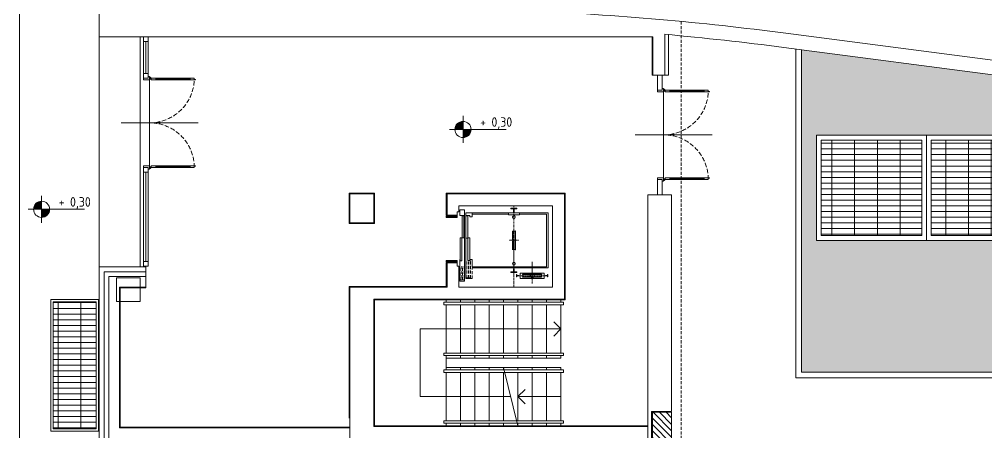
# Model space of a CAD drawing. Header units: millimetres. Extents: x 8265 to 78888, y 1905 to 34251.
# Drawn here: x 34471 to 36495, y 20780 to 21645 of the extents above; entities that cross this region are included whole.
import ezdxf
from ezdxf.enums import TextEntityAlignment as Align

# ---------------------------------------------------------------- set-up
doc = ezdxf.new("R2010")
doc.units = ezdxf.units.MM
for name, pattern in [('ACISOTGL', [3, 2, -1]), ('CENTER', [7, 4, -1, 1, -1]), ('DASHDOT', [2.35, 1.25, -0.5, 0.1, -0.5]), ('DASHED3', [0.2, -0.1, 0.1]), ('HIDDEN', [9.525, 6.35, -3.175]), ('HIDDEN2', [0.175, 0.125, -0.05])]:
    doc.linetypes.add(name, pattern=pattern)
for name, color, linetype, lineweight in [('420_MURATURE_001-AM_0', 4, 'Continuous', 0), ('430_TAVOLATI_001-AM_0', 3, 'Continuous', 0), ('437_RIVESTIMENTI_001-AM_0', 13, 'Continuous', 0), ('440_SIMBOLI_001-AM_0', 31, 'Continuous', 0), ('441_SERRAMENTI_001-AM_0', 1, 'Continuous', 0), ('443_GRIGLIE_AERAZIONE_001-AM_0', 6, 'Continuous', 0), ('445_QUOTE_ALTIMETRICHE_001-AM_0', 2, 'Continuous', 0), ('448_RAMPE_SCALE_ASCENS_001-AM_0', 216, 'Continuous', 0), ('454_PROIEZIONI_001-AM_0', 61, 'HIDDEN', 0), ('475_VERDE_001-AM_0', 96, 'Continuous', 0)]:
    doc.layers.add(name, color=color, linetype=linetype, lineweight=lineweight)
doc.styles.get("Standard").update_dxf_attribs({"font": 'isocp.shx'})
pattern_1 = [(315, (28594.1751, 31479.09217), (0.35355339, 0.35355339), []), (45, (28594.1751, 31479.09217), (-0.35355339, 0.35355339), [])]

# ---------------------------------------------------------------- blocks, each defined once
blk = doc.blocks.new('i')
for p, q in [((0.623, 0.699), (0.623, -0.378)), ((0.02, 0.64), (0, 0.64)), ((0, 0.64), (0, 0.04)), ((0.025, 0.588), (0, 0.588)), ((0.02, 0.66), (0.02, 0.64)), ((0.025, 0.66), (0.02, 0.66)), ((0.025, 0.04), (0.025, 0.66)), ((1.222, 0.66), (1.227, 0.66)), ((1.222, 0.04), (1.222, 0.66)), ((1.222, 0.588), (1.247, 0.588)), ((1.227, 0.66), (1.227, 0.64)), ((1.227, 0.64), (1.247, 0.64)), ((1.247, 0.64), (1.247, 0.04)), ((-0.023, 0), (-0.023, 0.02)), ((-0.023, 0.02), (0.023, 0.02)), ((-0.023, 0), (0, 0)), ((0.025, 0.106), (0, 0.106)), ((0, 0.04), (0.02, 0.04)), ((0, -0.067), (0, 0)), ((0.02, 0.04), (0.025, 0.04)), ((0.02, 0.04), (0.02, 0.04)), ((0.023, 0.02), (0.023, -0.067)), ((1.222, 0.105), (1.247, 0.105)), ((1.247, 0.04), (1.222, 0.04)), ((1.223, 0.02), (1.223, -0.067)), ((1.27, 0.02), (1.223, 0.02)), ((1.247, 0.06), (1.247, 0.065)), ((1.247, 0.06), (1.247, 0.06)), ((1.247, 0), (1.27, 0)), ((1.247, -0.067), (1.247, 0)), ((1.27, 0), (1.27, 0.02)), ((0.023, -0.067), (0, -0.067)), ((1.223, -0.067), (1.247, -0.067))]:
    blk.add_line(p, q)
at = {"color": 8, "linetype": 'HIDDEN'}
for p, q in [((0.012, 0.588), (0.012, 0.106)), ((1.235, 0.588), (1.235, 0.105))]:
    blk.add_line(p, q, dxfattribs=at)
at = {"color": 8}
for p, q in [((0, 0.03), (-0.017, 0.03)), ((0, 0.03), (0, 0.047)), ((0, 0.03), (0.017, 0.03)), ((0, 0.03), (0, 0.013)), ((1.223, 0.02), (0.023, 0.02)), ((1.247, 0.03), (1.23, 0.03)), ((1.247, 0.03), (1.247, 0.047)), ((1.247, 0.03), (1.247, 0.013)), ((1.247, 0.03), (1.263, 0.03))]:
    blk.add_line(p, q, dxfattribs=at)
at = {"color": 8, "linetype": 'HIDDEN2', "ltscale": 0.5}
for centre, major_axis, start_param, end_param in [((0, 0.02), (0.441, -0.441), 0.785398, 2.356194), ((1.247, 0.02), (-0.441, -0.441), 3.926991, 5.497787)]:
    blk.add_ellipse(centre, major_axis=major_axis, ratio=1, start_param=start_param, end_param=end_param, dxfattribs=at)
at = {"color": 8}
for centre, start_param, end_param in [((0, 0.03), 2.356194490189937, 8.639379797369523), ((1.247, 0.03), 2.356194490189476, 8.639379797369063)]:
    blk.add_ellipse(centre, major_axis=(-0.00707, -0.00707), ratio=1, start_param=start_param, end_param=end_param, dxfattribs=at)
blk = doc.blocks.new('QUOTA_ALT')
for points in [[(0, 0), (0, 22.5, 0.414214), (-22.5, 0)], [(22.5, 0), (0, 0), (0, -22.5, 0.414214)]]:
    blk.add_hatch(color=256).paths.add_polyline_path(points)
for p, q in [((0, 37.5), (0, -37.5)), ((-37.5, 0), (120, 0))]:
    blk.add_line(p, q)
blk.add_circle((0, 0), 22.5)
blk.add_attdef('QUOTA', text='', height=22.5).set_placement((120, 7.5), align=Align.RIGHT)

msp = doc.modelspace()

# ---------------------------------------------------------------- hatches: boundary and pattern name
at = {"layer": '437_RIVESTIMENTI_001-AM_0'}
h = msp.add_hatch(dxfattribs=at)
h.set_pattern_fill('ANSI33', color=256, scale=10, angle=180, style=0)
h.set_pattern_definition([(225, (35386.662, 21233.5346), (1.76777, -1.76777), []), (225, (35384.894, 21233.5346), (1.76777, -1.76777), [1.25, -0.625])])
h.paths.add_polyline_path([(35364.2, 21230.5), (35364.2, 21233.5), (35386.7, 21233.5), (35386.7, 21230.5)])
h = msp.add_hatch(dxfattribs=at)
h.set_pattern_fill('ANSI33', color=256, scale=10, angle=180, style=0)
h.set_pattern_definition([(225, (35386.662, 21140.5346), (1.76777, -1.76777), []), (225, (35384.894, 21140.5346), (1.76777, -1.76777), [1.25, -0.625])])
h.paths.add_polyline_path([(35364.2, 21137.5), (35364.2, 21140.5), (35386.7, 21140.5), (35386.7, 21137.5)])
at = {"layer": '440_SIMBOLI_001-AM_0', "ltscale": 0.2}
h = msp.add_hatch(dxfattribs=at)
h.set_pattern_fill('ANSI31', color=256, scale=3, angle=90, style=0)
h.set_pattern_definition([(135, (35317.843, 18271.3065), (-6.735192, -6.735192), [])])
h.paths.add_polyline_path([(35835.7, 20823), (35795.7, 20823), (35795.7, 20658), (35835.7, 20658)])
at = {"layer": '443_GRIGLIE_AERAZIONE_001-AM_0'}
h = msp.add_hatch(dxfattribs=at)
h.set_pattern_fill('GRATE', color=253, scale=15, style=0)
h.set_pattern_definition([(0, (35456.603, 18313.833), (0, 11.90625), []), (90, (35456.603, 18313.833), (-47.625, 3e-15), [])])
h.paths.add_polyline_path([(37048.9, 21192.4), (37048.9, 21392.4), (36838.9, 21392.4), (36838.9, 21192.4)])
h.paths.add_polyline_path([(36818.9, 21192.4), (36818.9, 21392.4), (36608.9, 21392.4), (36608.9, 21192.4)])
h.paths.add_polyline_path([(36588.9, 21192.4), (36588.9, 21392.4), (36378.9, 21392.4), (36378.9, 21192.4)])
h.paths.add_polyline_path([(36358.9, 21192.4), (36358.9, 21392.4), (36148.9, 21392.4), (36148.9, 21192.4)])
h = msp.add_hatch(dxfattribs=at)
h.set_pattern_fill('GRATE', color=253, scale=15, style=0)
h.set_pattern_definition([(0, (35456.603, 18313.833), (0, 11.90625), []), (90, (35456.603, 18313.833), (-47.625, 3e-15), [])])
h.paths.add_polyline_path([(34541.7, 20788.6), (34541.7, 21053.7), (34631.7, 21053.7), (34631.7, 20788.6)])
at = {"layer": '448_RAMPE_SCALE_ASCENS_001-AM_0', "linetype": 'Continuous'}
h = msp.add_hatch(dxfattribs=at)
h.set_pattern_fill('ANSI37', color=256, scale=0.15748, angle=270, style=0)
h.set_pattern_definition(pattern_1)
edge = h.paths.add_edge_path()
edge.add_line((35505.7, 21242.9), (35505.7, 21249.9))
edge.add_line((35505.7, 21249.9), (35499.3, 21249.9))
edge.add_line((35499.3, 21249.9), (35499.3, 21248.6))
edge.add_line((35499.3, 21248.6), (35505, 21248.3))
edge.add_line((35505, 21248.3), (35505, 21241.8))
edge.add_line((35505, 21241.8), (35505.7, 21241.8))
edge.add_line((35505.7, 21241.8), (35505.7, 21242.9))
h = msp.add_hatch(dxfattribs=at)
h.set_pattern_fill('ANSI37', color=256, scale=0.15748, angle=270, style=0)
h.set_pattern_definition(pattern_1)
edge = h.paths.add_edge_path()
edge.add_line((35505.7, 21241.8), (35506.3, 21241.8))
edge.add_line((35506.3, 21241.8), (35506.3, 21248.3))
edge.add_line((35506.3, 21248.3), (35512, 21248.6))
edge.add_line((35512, 21248.6), (35512, 21249.9))
edge.add_line((35512, 21249.9), (35505.7, 21249.9))
edge.add_line((35505.7, 21249.9), (35505.7, 21242.9))
edge.add_line((35505.7, 21242.9), (35505.7, 21241.8))
h = msp.add_hatch(dxfattribs=at)
h.set_pattern_fill('ANSI37', color=256, scale=0.15748, angle=270, style=0)
h.set_pattern_definition(pattern_1)
edge = h.paths.add_edge_path()
edge.add_line((35499.3, 21116.5), (35499.3, 21115.2))
edge.add_line((35499.3, 21115.2), (35505.7, 21115.2))
edge.add_line((35505.7, 21115.2), (35505.7, 21123.3))
edge.add_line((35505.7, 21123.3), (35505, 21123.3))
edge.add_line((35505, 21123.3), (35505, 21116.8))
edge.add_line((35505, 21116.8), (35499.3, 21116.5))
h = msp.add_hatch(dxfattribs=at)
h.set_pattern_fill('ANSI37', color=256, scale=0.15748, angle=270, style=0)
h.set_pattern_definition(pattern_1)
edge = h.paths.add_edge_path()
edge.add_line((35505.7, 21115.2), (35512, 21115.2))
edge.add_line((35512, 21115.2), (35512, 21116.5))
edge.add_line((35512, 21116.5), (35506.3, 21116.8))
edge.add_line((35506.3, 21116.8), (35506.3, 21123.3))
edge.add_line((35506.3, 21123.3), (35505.7, 21123.3))
edge.add_line((35505.7, 21123.3), (35505.7, 21115.2))
at = {"layer": '475_VERDE_001-AM_0'}
h = msp.add_hatch(dxfattribs=at)
h.set_pattern_fill('AR-SAND', color=256, angle=90, style=0)
h.set_pattern_definition([(127.5, (52719.567, 18313.833), (-48.94132, -1.60003), [0, -38.608, 0, -43.18, 0, -41.275]), (97.5, (52719.57, 18313.833), (-71.6825, 44.95233), [0, -20.828, 0, -34.798, 0, -13.335]), (57.5, (52719.567, 18282.59), (-0.14372, 79.09924), [0, -12.7, 0, -45.72, 0, -59.69]), (47.5, (52719.57, 18282.59), (-22.29293, 76.35565), [0, -6.35, 0, -29.972, 0, -34.29])])
edge = h.paths.add_edge_path()
edge.add_line((39330.9, 23295.3), (38430.4, 23295.3))
edge.add_line((38430.4, 23295.3), (36898.1, 23495.6))
edge.add_line((36898.1, 23495.6), (36762.3, 22338.7))
edge.add_line((36762.3, 22338.7), (36762.6, 22332.7))
edge.add_line((36762.6, 22332.7), (36760.2, 22312.8))
edge.add_line((36760.2, 22312.8), (37125.9, 22265.1))
edge.add_line((37125.9, 22265.1), (37125.9, 22504.4))
edge.add_line((37125.9, 22504.4), (37649.4, 22504.4))
edge.add_line((37649.4, 22504.4), (37649.4, 22254.4))
edge.add_line((37649.4, 22254.4), (37207.7, 22254.4))
edge.add_line((37207.7, 22254.4), (37296.7, 22242.8))
edge.add_arc((36904.5, 19238.3), 3030, 58.0446, 82.5627, ccw=False)
edge.add_arc((38874.4, 22070.6), 450, 86.601, 215.5271, ccw=False)
edge.add_arc((39147.5, 22554.3), 248.9, 42.5307, 187.9664, ccw=False)
edge.add_line((39330.9, 22722.5), (39330.9, 23295.3))
edge = h.paths.add_edge_path(flags=16)
edge.add_arc((39007.3, 22940.8), 137.9, 0, 360)
edge = h.paths.add_edge_path(flags=16)
edge.add_arc((38604.2, 23078.3), 171.5, 0, 360)
edge = h.paths.add_edge_path(flags=16)
edge.add_arc((38899.1, 22047.6), 1250.5, 110.4016, 163.289)
edge.add_line((37701.4, 22407.2), (37499.6, 22869.6))
edge.add_arc((39034.6, 21934.2), 1797.6, 142.1318, 148.6419, ccw=False)
edge.add_arc((37603.3, 23175), 137.9, 3.0499, 275.1073, ccw=False)
edge.add_arc((39034.6, 21934.2), 1797.6, 130.5896, 136.0253, ccw=False)
edge.add_line((37865, 23299.3), (38463.2, 23219.7))
edge = h.paths.add_edge_path(flags=16)
edge.add_arc((38291.6, 22920), 171.5, 0, 360)
edge = h.paths.add_edge_path(flags=16)
edge.add_arc((38244.6, 22414.1), 248.9, 0, 360)
edge = h.paths.add_edge_path(flags=16)
edge.add_arc((37107.5, 22765.4), 248.9, 0, 360)
edge = h.paths.add_edge_path(flags=16)
edge.add_arc((37124.9, 23228.1), 171.5, 0, 360)
h.paths.add_polyline_path([(37095.9, 22504.4), (37095.9, 22334.4), (36853.9, 22334.4), (36853.9, 22504.4)], flags=16)
edge = h.paths.add_edge_path()
edge.add_line((38755.1, 21636.7), (38501.2, 20907))
edge.add_line((38501.2, 20907), (38692.8, 20907))
edge.add_line((38692.8, 20907), (38692.8, 21073))
edge.add_line((38692.8, 21073), (38855.3, 21073))
edge.add_arc((39092.5, 20997.9), 248.9, 133.522, 162.4236, ccw=False)
edge.add_arc((38838.2, 21328.5), 171.5, 180, 298.9163, ccw=False)
edge.add_arc((38844.5, 21317), 178.1, 30.5131, 176.3201, ccw=False)
edge.add_arc((39151.7, 21483.5), 171.5, 180, 206.3224, ccw=False)
edge.add_arc((39145.7, 21494.8), 166, -136.4216, 183.8775, ccw=False)
edge.add_arc((38038, 21599.2), 1011.4, 338.2657, 347.5038, ccw=False)
edge.add_arc((39082.9, 20971.9), 273.8, 28.1893, 112.6186, ccw=False)
edge.add_line((39324.2, 21101.2), (39324.3, 22066.7))
edge.add_arc((38874.4, 22070.6), 450, 254.636, 359.5091, ccw=False)
edge = h.paths.add_edge_path(flags=17)
edge.add_arc((39147.5, 22554.3), 248.9, 293.1259, 317.4688, ccw=False)
edge.add_arc((38874.4, 22070.6), 450, -0.0003, 34.4912, ccw=False)
edge.add_line((39324.4, 22070.6), (39330.9, 22386))
edge = h.paths.add_edge_path()
edge.add_arc((36904.5, 19238.3), 2220, 55.1814, 70.2172)
edge.add_arc((37511.5, 21234.6), 171.5, -246.5074, 32.6828, ccw=False)
edge.add_arc((36904.5, 19238.3), 2220, 75.9581, 82.5627)
edge.add_line((37191.8, 21439.6), (36107.7, 21581.1))
edge.add_line((36107.7, 21581.1), (36107.7, 20907))
edge.add_line((36107.7, 20907), (37167.3, 20907))
edge.add_arc((37196, 21076.1), 171.5, 143.0622, 260.353, ccw=False)
edge.add_line((37058.9, 21179.2), (37058.9, 21182.4))
edge.add_line((37058.9, 21182.4), (36138.9, 21182.4))
edge.add_line((36138.9, 21182.4), (36138.9, 21402.4))
edge.add_line((36138.9, 21402.4), (37058.9, 21402.4))
edge.add_line((37058.9, 21402.4), (37058.9, 21179.2))
edge.add_arc((37196, 21076.1), 171.5, -80.3535, 143.0622, ccw=False)
edge.add_line((37224.7, 20907), (38475.5, 20907))
edge.add_arc((38874.4, 22070.6), 1230, 235.1814, 251.0793, ccw=False)

# ---------------------------------------------------------------- linework, layer by layer
at = {"layer": '420_MURATURE_001-AM_0'}
for p, q in [((34638.2, 21608.3), (34638.2, 21668.3)), ((35796.4, 21608.3), (34638.2, 21608.3)), ((35796.4, 21528.3), (35796.4, 21608.3)), ((35821.4, 21613.4), (35821.4, 21528.3)), ((37195.7, 21469.3), (36074.4, 21615.7)), ((37191.8, 21439.6), (36070.5, 21585.9)), ((35821.4, 21528.3), (35796.4, 21528.3)), ((35162.7, 21279.5), (35212.7, 21279.5)), ((35162.7, 21279.5), (35162.7, 21219.5)), ((35212.7, 21279.5), (35212.7, 21219.5)), ((35365.7, 21235.5), (35365.7, 21279.5)), ((35365.7, 21279.5), (35611.7, 21279.5)), ((35611.7, 21059.5), (35611.7, 21279.5)), ((35390.7, 21242.5), (35390.7, 21254.5)), ((35390.7, 21254.5), (35586.7, 21254.5)), ((35586.7, 21254.5), (35586.7, 21084.5)), ((35365.7, 21235.5), (35386.7, 21235.5)), ((35386.7, 21242.5), (35390.7, 21242.5)), ((35386.7, 21235.5), (35386.7, 21242.5)), ((35162.7, 21219.5), (35212.7, 21219.5)), ((35365.7, 21135.5), (35386.7, 21135.5)), ((35365.7, 21084.5), (35365.7, 21135.5)), ((35386.7, 21128.5), (35386.7, 21135.5)), ((35386.7, 21128.5), (35390.7, 21128.5)), ((35390.7, 21084.5), (35390.7, 21128.5)), ((35162.7, 21084.5), (35365.7, 21084.5)), ((35162.7, 21084.5), (35162.7, 20768.5)), ((35390.7, 21084.5), (35586.7, 21084.5)), ((35212.7, 21059.5), (35611.7, 21059.5)), ((35212.7, 21059.5), (35212.7, 20793.5)), ((35785.7, 20793.5), (35212.7, 20793.5))]:
    msp.add_line(p, q, dxfattribs=at)
for points in [[(35835.7, 20825), (35835.7, 21278), (35785.7, 21278), (35785.7, 20613), (35835.7, 20613), (35835.7, 20656)], [(35835.7, 20656), (35793.7, 20656), (35793.7, 20825), (35835.7, 20825)]]:
    msp.add_lwpolyline(points, dxfattribs=at)
msp.add_lwpolyline([(34724, 21054.5), (34724, 21104.5), (34674, 21104.5), (34674, 21054.5)], close=True, dxfattribs=at)
for radius, start, end in [(6250, 84.99803, 90), (6250, 82.56266, 84.99803), (6220, 82.56266, 84.87211)]:
    msp.add_arc((35265.4, 15418.3, 3.1), radius, start, end, dxfattribs=at)
at = {"layer": '430_TAVOLATI_001-AM_0', "linetype": 'Continuous'}
for p, q in [((36095.7, 21582.7), (36095.7, 20897)), ((36095.7, 20895), (36095.7, 21582.7)), ((36107.7, 20907), (36107.7, 21581.1)), ((39338.9, 20895), (36095.7, 20895)), ((38475.5, 20907), (36107.7, 20907))]:
    msp.add_line(p, q, dxfattribs=at)
at = {"layer": '430_TAVOLATI_001-AM_0'}
for p, q in [((34658.2, 20768.7), (34658.2, 21107)), ((34735.7, 21107), (34658.2, 21107)), ((34680.2, 20790.3), (34680.2, 21085)), ((34680.2, 21085), (34735.7, 21085)), ((34680.2, 20790.3), (35162.7, 20790.3))]:
    msp.add_line(p, q, dxfattribs=at)
at = {"layer": '437_RIVESTIMENTI_001-AM_0'}
for p, q in [((35794.9, 21528.3), (35794.9, 21608.3)), ((35829.4, 21612.7), (35829.4, 21528.3)), ((35796.4, 21528.3), (35794.9, 21528.3)), ((35821.4, 21528.3), (35829.4, 21528.3)), ((35161.2, 21218), (35161.2, 21281)), ((35214.2, 21281), (35161.2, 21281)), ((35214.2, 21218), (35214.2, 21281)), ((35364.2, 21235), (35364.2, 21281)), ((35364.2, 21281), (35613.2, 21281)), ((35613.2, 21058), (35613.2, 21281)), ((35366.2, 21235), (35364.2, 21235)), ((35366.2, 21233.5), (35366.2, 21235)), ((35386.7, 21233.5), (35386.7, 21235.5)), ((35214.2, 21218), (35161.2, 21218)), ((35364.2, 21136), (35366.2, 21136)), ((35364.2, 21086), (35364.2, 21136)), ((35366.2, 21136), (35366.2, 21137.5)), ((35386.7, 21135.5), (35386.7, 21137.5)), ((34638.2, 20756.5), (34638.2, 21127)), ((34735.7, 21127), (34638.2, 21127)), ((34648.2, 20756.5), (34648.2, 21117)), ((34735.7, 21117), (34648.2, 21117)), ((34735.7, 21127), (34735.7, 21083.5)), ((34681.7, 20791.8), (34681.7, 21083.5)), ((34681.7, 21083.5), (34735.7, 21083.5)), ((35161.2, 20810.5), (35161.2, 21086)), ((35364.2, 21086), (35161.2, 21086)), ((35613.2, 21058), (35214.2, 21058)), ((35214.2, 21058), (35214.2, 20795)), ((34681.7, 20791.8), (35161.2, 20791.8)), ((35784.2, 20795), (35214.2, 20795))]:
    msp.add_line(p, q, dxfattribs=at)
for points in [[(35386.7, 21230.5), (35364.2, 21230.5), (35364.2, 21233.5), (35386.7, 21233.5)], [(35386.7, 21140.5), (35364.2, 21140.5), (35364.2, 21137.5), (35386.7, 21137.5)]]:
    msp.add_lwpolyline(points, close=True, dxfattribs=at)
at = {"layer": '440_SIMBOLI_001-AM_0', "linetype": 'ACISOTGL', "ltscale": 0.15}
for p, q in [((34638.2, 21127), (34638.2, 21608.3)), ((34723.7, 21128.3), (34723.7, 21608.3))]:
    msp.add_line(p, q, dxfattribs=at)
msp.add_lwpolyline([(40129.2, 19367.4), (40129.2, 19207.6), (34470.9, 19207.6), (34470.9, 22308.7), (34723.7, 22308.7)], dxfattribs=at)
at = {"layer": '440_SIMBOLI_001-AM_0', "ltscale": 0.2}
msp.add_lwpolyline([(35795.7, 20823), (35835.7, 20823), (35835.7, 20658), (35795.7, 20658)], close=True, dxfattribs=at)
at = {"layer": '441_SERRAMENTI_001-AM_0', "linetype": 'Continuous'}
for p, q in [((34730.4, 21598.3), (34730.4, 21531.8)), ((34735.4, 21598.3), (34735.4, 21531.8)), ((34740.4, 21531.8), (34740.4, 21598.3)), ((34730.4, 21324.8), (34730.4, 21138.3)), ((34735.4, 21324.8), (34735.4, 21138.3)), ((34740.4, 21138.3), (34740.4, 21324.8))]:
    msp.add_line(p, q, dxfattribs=at)
for points in [[(34730.4, 21608.3), (34730.4, 21598.3), (34740.4, 21598.3), (34740.4, 21608.3)], [(34730.4, 21521.8), (34730.4, 21531.8), (34740.4, 21531.8), (34740.4, 21521.8)], [(34730.4, 21324.8), (34730.4, 21334.8), (34740.4, 21334.8), (34740.4, 21324.8)], [(34730.4, 21128.3), (34730.4, 21138.3), (34740.4, 21138.3), (34740.4, 21128.3)]]:
    msp.add_lwpolyline(points, close=True, dxfattribs=at)
at = {"layer": '441_SERRAMENTI_001-AM_0'}
for points in [[(35805.9, 21528.3), (35805.9, 21496.7), (35815.9, 21496.7), (35815.9, 21528.3)], [(35805.9, 21309.7), (35805.9, 21278), (35815.9, 21278), (35815.9, 21309.7)]]:
    msp.add_lwpolyline(points, close=True, dxfattribs=at)
at = {"layer": '443_GRIGLIE_AERAZIONE_001-AM_0'}
for points in [[(36368.9, 21182.4), (36368.9, 21402.4), (36138.9, 21402.4), (36138.9, 21182.4)], [(36598.9, 21182.4), (36598.9, 21402.4), (36368.9, 21402.4), (36368.9, 21182.4)], [(36358.9, 21192.4), (36358.9, 21392.4), (36148.9, 21392.4), (36148.9, 21192.4)], [(36588.9, 21192.4), (36588.9, 21392.4), (36378.9, 21392.4), (36378.9, 21192.4)], [(34536.7, 20783.6), (34536.7, 21058.7), (34636.7, 21058.7), (34636.7, 20783.6)], [(34541.7, 20788.6), (34541.7, 21053.7), (34631.7, 21053.7), (34631.7, 20788.6)]]:
    msp.add_lwpolyline(points, close=True, dxfattribs=at)
at = {"layer": '448_RAMPE_SCALE_ASCENS_001-AM_0', "linetype": 'CENTER'}
msp.add_line((35505.7, 21084.5), (35505.7, 21254.5), dxfattribs=at)
at = {"layer": '448_RAMPE_SCALE_ASCENS_001-AM_0'}
for p, q in [((35392.2, 21246.5), (35402.2, 21246.5)), ((35392.2, 21234.2), (35392.2, 21246.5)), ((35402.2, 21234.2), (35392.2, 21234.2)), ((35402.2, 21246.5), (35402.2, 21097.5)), ((35405.2, 21240), (35405.2, 21102.5)), ((35418.2, 21240), (35405.2, 21240)), ((35405.2, 21234.2), (35413.6, 21234.2)), ((35413.6, 21234.2), (35413.6, 21231.7)), ((35413.6, 21231.7), (35418.2, 21231.7)), ((35418.2, 21231.7), (35418.2, 21240)), ((35418.2, 21237.5), (35494.2, 21237.5)), ((35494.2, 21236.1), (35494.2, 21240.1)), ((35494.2, 21236.1), (35517.2, 21236.1)), ((35499.3, 21248.6), (35499.3, 21249.9)), ((35499.3, 21249.9), (35512, 21249.9)), ((35505, 21248.3), (35499.3, 21248.6)), ((35506.3, 21241.8), (35505, 21241.8)), ((35512, 21248.6), (35506.3, 21248.3)), ((35506.3, 21248.3), (35506.3, 21241.8)), ((35512, 21249.9), (35512, 21248.6)), ((35517.2, 21236.1), (35517.2, 21240.1)), ((35418.2, 21142.5), (35414.2, 21142.5)), ((35414.2, 21142.5), (35414.2, 21139.3)), ((35418.2, 21127.5), (35418.2, 21142.5)), ((35505, 21116.8), (35499.3, 21116.5)), ((35499.3, 21116.5), (35499.3, 21115.2)), ((35499.3, 21115.2), (35512, 21115.2)), ((35505, 21123.3), (35505, 21116.8)), ((35506.3, 21123.3), (35505, 21123.3)), ((35506.3, 21116.8), (35506.3, 21123.3)), ((35512, 21116.5), (35506.3, 21116.8)), ((35512, 21115.2), (35512, 21116.5)), ((35402.2, 21097.5), (35392.2, 21097.5)), ((35405.2, 21102.5), (35418.2, 21102.5)), ((35359.2, 21053), (35609.2, 21053)), ((35359.2, 21053), (35359.2, 21048)), ((35364.2, 21058), (35364.2, 21053)), ((35394.2, 21058), (35394.2, 21053)), ((35424.2, 21058), (35424.2, 21053)), ((35454.2, 21058), (35454.2, 21053)), ((35484.2, 21058), (35484.2, 21053)), ((35514.2, 21058), (35514.2, 21053)), ((35544.2, 21058), (35544.2, 21053)), ((35574.2, 21058), (35574.2, 21053)), ((35604.2, 21058), (35604.2, 21053)), ((35609.2, 21053), (35609.2, 21048)), ((35359.2, 21048), (35609.2, 21048)), ((35364.2, 21048), (35364.2, 20946.5)), ((35364.2, 21048), (35364.2, 21043)), ((35394.2, 21048), (35394.2, 20946.5)), ((35394.2, 21048), (35394.2, 21043)), ((35424.2, 21048), (35424.2, 20946.5)), ((35454.2, 21048), (35454.2, 20946.5)), ((35484.2, 21048), (35484.2, 20946.5)), ((35514.2, 21048), (35514.2, 20946.5)), ((35544.2, 21048), (35544.2, 20946.5)), ((35574.2, 21048), (35574.2, 20946.5)), ((35604.2, 21048), (35604.2, 20946.5)), ((35604.2, 20997.3), (35589, 21012.4)), ((35309.4, 20855.8), (35309.4, 20997.3)), ((35309.4, 20997.3), (35604.2, 20997.3)), ((35604.2, 20997.3), (35589, 20982.2)), ((35359.2, 20946.5), (35609.2, 20946.5)), ((35359.2, 20946.5), (35359.2, 20941.5)), ((35359.2, 20941.5), (35609.2, 20941.5)), ((35364.2, 20941.5), (35364.2, 20911.5)), ((35364.2, 20936.5), (35604.2, 20936.5)), ((35394.2, 20941.5), (35394.2, 20936.5)), ((35424.2, 20941.5), (35424.2, 20936.5)), ((35454.2, 20941.5), (35454.2, 20936.5)), ((35484.2, 20941.5), (35484.2, 20936.5)), ((35514.2, 20941.5), (35514.2, 20936.5)), ((35544.2, 20941.5), (35544.2, 20936.5)), ((35574.2, 20941.5), (35574.2, 20936.5)), ((35604.2, 20941.5), (35604.2, 20936.5)), ((35609.2, 20946.5), (35609.2, 20941.5)), ((35609.2, 20911.5), (35359.2, 20911.5)), ((35359.2, 20906.5), (35359.2, 20911.5)), ((35364.2, 20916.5), (35604.2, 20916.5)), ((35394.2, 20916.5), (35394.2, 20911.5)), ((35424.2, 20911.5), (35424.2, 20916.5)), ((35454.2, 20911.5), (35454.2, 20916.5)), ((35484.2, 20911.5), (35484.2, 20916.5)), ((35484.2, 20916.5), (35514.2, 20795)), ((35514.2, 20911.5), (35514.2, 20916.5)), ((35544.2, 20911.5), (35544.2, 20916.5)), ((35574.2, 20911.5), (35574.2, 20916.5)), ((35604.2, 20911.5), (35604.2, 20916.5)), ((35609.2, 20906.5), (35609.2, 20911.5)), ((35609.2, 20906.5), (35359.2, 20906.5)), ((35364.2, 20805), (35364.2, 20906.5)), ((35394.2, 20805), (35394.2, 20906.5)), ((35424.2, 20805), (35424.2, 20906.5)), ((35454.2, 20805), (35454.2, 20906.5)), ((35484.2, 20805), (35484.2, 20906.5)), ((35514.2, 20805), (35514.2, 20906.5)), ((35544.2, 20805), (35544.2, 20906.5)), ((35574.2, 20805), (35574.2, 20906.5)), ((35604.2, 20805), (35604.2, 20906.5)), ((35514.2, 20855.8), (35529.3, 20870.9)), ((35309.4, 20855.8), (35499.2, 20855.8)), ((35514.2, 20855.8), (35604.2, 20855.8)), ((35514.2, 20855.8), (35529.3, 20840.7)), ((35604.2, 20805), (35604.2, 20810)), ((35609.2, 20805), (35359.2, 20805)), ((35359.2, 20800), (35359.2, 20805)), ((35609.2, 20800), (35359.2, 20800)), ((35364.2, 20795), (35364.2, 20800)), ((35394.2, 20795), (35394.2, 20800)), ((35424.2, 20795), (35424.2, 20800)), ((35454.2, 20795), (35454.2, 20800)), ((35484.2, 20795), (35484.2, 20800)), ((35514.2, 20795), (35514.2, 20800)), ((35544.2, 20795), (35544.2, 20800)), ((35574.2, 20795), (35574.2, 20800)), ((35604.2, 20795), (35604.2, 20800)), ((35609.2, 20800), (35609.2, 20805))]:
    msp.add_line(p, q, dxfattribs=at)
at = {"layer": '448_RAMPE_SCALE_ASCENS_001-AM_0', "linetype": 'Continuous'}
for p, q in [((35397.3, 21234), (35397.3, 21187.9)), ((35401.1, 21234), (35397.3, 21234)), ((35401.1, 21187.9), (35401.1, 21234)), ((35405.2, 21187.4), (35405.2, 21234)), ((35405.2, 21234), (35409.1, 21234)), ((35409.1, 21234), (35409.1, 21187.4)), ((35418.2, 21240), (35577.2, 21240)), ((35517.2, 21237.5), (35574.2, 21237.5)), ((35574.2, 21237.5), (35574.2, 21127.5)), ((35577.2, 21125), (35577.2, 21240)), ((35393.4, 21187.5), (35393.4, 21139.5)), ((35396.6, 21187.5), (35393.4, 21187.5)), ((35396.6, 21139.5), (35396.6, 21187.5)), ((35397.3, 21187.9), (35401.1, 21187.9)), ((35409.1, 21187.4), (35405.2, 21187.4)), ((35409.4, 21140.2), (35409.4, 21188)), ((35409.6, 21188), (35413.8, 21188)), ((35413.8, 21188), (35413.8, 21140.2)), ((35413.8, 21142.2), (35413.8, 21162.2)), ((35392.2, 21142.5), (35392.2, 21097.5)), ((35393.4, 21139.5), (35396.6, 21139.5)), ((35413.8, 21140.2), (35409.4, 21140.2)), ((35544, 21137.4), (35544, 21108.5)), ((35405.2, 21102.5), (35405.2, 21124)), ((35418.2, 21127.5), (35574.2, 21127.5)), ((35418.2, 21125), (35577.2, 21125)), ((35511.4, 21106), (35511.4, 21111)), ((35512, 21111), (35511.4, 21111)), ((35512, 21108.8), (35512, 21111)), ((35569.1, 21114), (35518.8, 21114)), ((35518.8, 21103), (35518.8, 21114)), ((35569.1, 21103), (35569.1, 21114)), ((35575.9, 21108.8), (35575.9, 21111)), ((35575.9, 21111), (35576.5, 21111)), ((35576.5, 21106), (35576.5, 21111)), ((35512, 21106), (35511.4, 21106)), ((35516.3, 21108.8), (35512, 21108.8)), ((35516.3, 21108.2), (35512, 21108.2)), ((35512, 21108.2), (35512, 21106)), ((35569.1, 21103), (35518.8, 21103)), ((35571.6, 21108.8), (35575.9, 21108.8)), ((35571.6, 21108.2), (35575.9, 21108.2)), ((35575.9, 21108.2), (35575.9, 21106)), ((35575.9, 21106), (35576.5, 21106))]:
    msp.add_line(p, q, dxfattribs=at)
at = {"layer": '448_RAMPE_SCALE_ASCENS_001-AM_0', "linetype": 'DASHED3'}
for p, q in [((35502.7, 21162.6), (35502.7, 21202.6)), ((35502.7, 21202.6), (35503.2, 21202.6)), ((35503.2, 21162.6), (35503.2, 21202.6)), ((35503.2, 21202.1), (35508.2, 21202.1)), ((35508.2, 21162.6), (35508.2, 21202.6)), ((35508.2, 21202.6), (35508.7, 21202.6)), ((35508.7, 21162.6), (35508.7, 21202.6)), ((35502.7, 21162.6), (35503.2, 21162.6)), ((35503.2, 21163.1), (35508.2, 21163.1)), ((35508.2, 21162.6), (35508.7, 21162.6)), ((35523.6, 21111.5), (35564.1, 21111.5)), ((35523.6, 21111.5), (35523.6, 21111)), ((35523.6, 21111), (35564.1, 21111)), ((35524.1, 21111), (35524.1, 21106)), ((35563.6, 21111), (35563.6, 21106)), ((35564.1, 21111.5), (35564.1, 21111)), ((35523.6, 21106), (35564.1, 21106)), ((35523.6, 21106), (35523.6, 21105.5)), ((35523.6, 21105.5), (35564.1, 21105.5)), ((35564.1, 21106), (35564.1, 21105.5))]:
    msp.add_line(p, q, dxfattribs=at)
at = {"layer": '448_RAMPE_SCALE_ASCENS_001-AM_0', "linetype": 'DASHDOT'}
for p, q in [((35495.5, 21182.6), (35516.5, 21182.6)), ((35544, 21114.7), (35544, 21092.5)), ((35511.4, 21108.5), (35576.5, 21108.5)), ((35516.3, 21108.2), (35516.3, 21108.8)), ((35571.6, 21108.2), (35571.6, 21108.8))]:
    msp.add_line(p, q, dxfattribs=at)
at = {"layer": '448_RAMPE_SCALE_ASCENS_001-AM_0', "linetype": 'HIDDEN'}
for p, q in [((35406, 21138.5), (35406, 21104)), ((35410.1, 21138.5), (35410.1, 21104)), ((35411.4, 21138.5), (35411.4, 21104)), ((35414.6, 21138.5), (35414.6, 21104)), ((35393.3, 21099.8), (35393.3, 21128.5)), ((35396.8, 21128.5), (35396.8, 21099.8)), ((35398.3, 21099.8), (35398.3, 21128.5)), ((35401.3, 21128.5), (35401.3, 21099.8)), ((35418.2, 21102.5), (35418.2, 21125)), ((35396.8, 21099.8), (35393.3, 21099.8)), ((35401.3, 21099.8), (35398.3, 21099.8)), ((35406, 21104), (35410.1, 21104)), ((35411.4, 21104), (35414.6, 21104))]:
    msp.add_line(p, q, dxfattribs=at)
at = {"layer": '448_RAMPE_SCALE_ASCENS_001-AM_0', "linetype": 'DASHED3'}
for centre, radius in [((35505.7, 21231.3, 3.1), 2.88), ((35505.7, 21133.8, 3.1), 2.88), ((35544.1, 21108.5, 3.1), 4.19)]:
    msp.add_circle(centre, radius, dxfattribs=at)
at = {"layer": '454_PROIEZIONI_001-AM_0'}
msp.add_line((35855.7, 21640.3), (35855.7, 20647), dxfattribs=at)

# ---------------------------------------------------------------- block references
at = {"layer": '441_SERRAMENTI_001-AM_0', "linetype": 'Continuous', "xscale": 150.0000000566988, "yscale": 150.0000000566988, "rotation": 269.9997373388834}
msp.add_blockref('i', (34740.4, 21521.8), dxfattribs=at)
at = {"layer": '441_SERRAMENTI_001-AM_0', "xscale": 150.0000000566988, "yscale": 150.0000000566988, "rotation": 269.9997373388834}
msp.add_blockref('i', (35815.9, 21496.7), dxfattribs=at)
at = {"layer": '445_QUOTE_ALTIMETRICHE_001-AM_0'}
ref = msp.add_blockref('QUOTA_ALT', (35399.2, 21414.5), dxfattribs=dict(at, xscale=0.75, yscale=0.75, zscale=0.75))
ref.add_attrib('QUOTA', ' + 0,30', dxfattribs={"layer": '0', "height": 20}).set_placement((35502.1, 21420), align=Align.RIGHT)
ref = msp.add_blockref('QUOTA_ALT', (34517.4, 21247.5), dxfattribs=dict(at, xscale=0.75, yscale=0.75, zscale=0.75))
ref.add_attrib('QUOTA', ' + 0,30', dxfattribs={"layer": '0', "height": 20}).set_placement((34620.3, 21253), align=Align.RIGHT)

doc.saveas('drawing.dxf')
